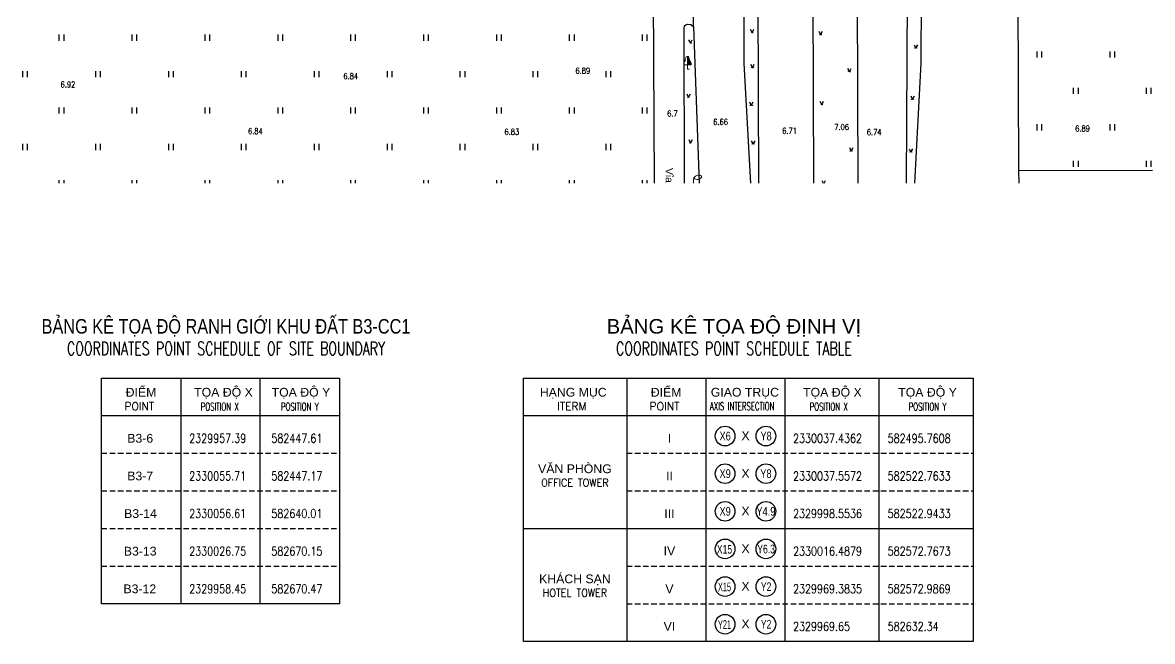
# Model space of a CAD drawing. Header units: millimetres. Extents: x 581430 to 583682, y 2329840 to 2330113.
# Drawn here: x 581619.8 to 581774.8, y 2329854.3 to 2329939.2 of the extents above; entities that cross this region are included whole.
import ezdxf
from ezdxf.enums import TextEntityAlignment as Align
from ezdxf.xclip import XClip

# ---------------------------------------------------------------- set-up
doc = ezdxf.new("R2010")
doc.units = ezdxf.units.MM
doc.header["$LTSCALE"] = 0.001
doc.header["$MEASUREMENT"] = 0
doc.header["$XCLIPFRAME"] = 0
doc.linetypes.add('HIDDEN', pattern=[0.375, 0.25, -0.125])
for name, color, linetype in [('Existing map', 250, 'Continuous'), ('Furniter', 251, 'Continuous'), ('IDEA_Text', 8, 'Continuous'), ('Road', 8, 'Continuous'), ('TEXT VIET', 7, 'Continuous'), ('Text Vn', 7, 'Continuous')]:
    doc.layers.add(name, color=color, linetype=linetype)
doc.layers.add('KYHIEU', color=250, linetype='Continuous', lineweight=0)
doc.layers.add('Text E', color=8, linetype='Continuous', lineweight=13)
doc.styles.add('$0$ARIAL', font='arial.ttf')
doc.styles.add('Arial', font='arial.ttf')
doc.styles.add('arial-3', font='romans.shx', dxfattribs={"width": 0.7})
doc.styles.add('CHU', font='', dxfattribs={"height": 1.5})
doc.styles.add('DC', font='romans.shx', dxfattribs={"width": 0.8, "height": 0.8})
doc.styles.get('CHU').set_extended_font_data('.VnArial')

# ---------------------------------------------------------------- blocks, each defined once
blk = doc.blocks.new('CAYLR')
at = {"layer": 'KYHIEU'}
for points in [[(0, 1.75, 0.497303), (-0.198201, 1.488681, 0.339551), (-0.284941, 1.163565, 0.289175), (-0.5, 0.602359)], [(0, 1.75, -0.497303), (0.198201, 1.488681, -0.339551), (0.284941, 1.163565, -0.289175), (0.5, 0.602359)]]:
    blk.add_lwpolyline(points, format="xyb", dxfattribs=at)
for points in [[(0, 0), (0, 1.75)], [(0.1, 0.602359), (0.1, 1.724173)], [(-0.5, 0.602359), (0.5, 0.602359)], [(0, 0), (0.280275, -0.001587)], [(0.2, 0.602359), (0.2, 1.487287)], [(0.3, 0.602359), (0.3, 1.151908)], [(0.4, 0.602359), (0.4, 1.04811)], [(0.5, 0.602359), (0.5, 0.822811)]]:
    blk.add_lwpolyline(points, dxfattribs=at)
blk = doc.blocks.new('DEN-P')
at = {"layer": 'KYHIEU'}
for points in [[(1.1, 2.92, 0.523652), (0, 2.5, 0.549376)], [(0.05, 2.64, 0.420531), (1.11, 2.75, 0.572241)]]:
    blk.add_lwpolyline(points, format="xyb", dxfattribs=at)
blk.add_lwpolyline([(0, 0), (0, 2.5)], dxfattribs=at)
for radius in [0.25, 0.125]:
    blk.add_circle((0, 0), radius, dxfattribs=at)
blk.add_arc((0.95, 2.82), 0.178, 338.0896, 33.4085, dxfattribs=at)
blk = doc.blocks.new('DEN-P-flat-3')
at = {"layer": 'KYHIEU'}
for points in [[(1.1, 2.92, 0.523652), (0, 2.5, 0.549376)], [(0.05, 2.64, 0.420531), (1.11, 2.75, 0.572241)]]:
    blk.add_lwpolyline(points, format="xyb", dxfattribs=at)
blk.add_lwpolyline([(0, 0), (0, 2.5)], dxfattribs=at)
for radius in [0.25, 0.125]:
    blk.add_circle((0, 0), radius, dxfattribs=at)
blk.add_arc((0.95, 2.82), 0.178, 338.0896, 33.4085, dxfattribs=at)
blk = doc.blocks.new('CAYLR-flat-13')
at = {"layer": 'KYHIEU'}
for points in [[(0, 1.75, 0.497303), (-0.2, 1.49, 0.339551), (-0.28, 1.16, 0.289175), (-0.5, 0.6)], [(0, 1.75, -0.497303), (0.2, 1.49, -0.339551), (0.28, 1.16, -0.289175), (0.5, 0.6)]]:
    blk.add_lwpolyline(points, format="xyb", dxfattribs=at)
for points in [[(0, 0), (0, 1.75)], [(0.1, 0.6), (0.1, 1.72)], [(-0.5, 0.6), (0.5, 0.6)], [(0, 0), (0.28, 0)], [(0.2, 0.6), (0.2, 1.49)], [(0.3, 0.6), (0.3, 1.15)], [(0.4, 0.6), (0.4, 1.05)], [(0.5, 0.6), (0.5, 0.82)]]:
    blk.add_lwpolyline(points, dxfattribs=at)
blk = doc.blocks.new('Existing map')
at = {"layer": 'Existing map'}
h = blk.add_hatch(color=256, dxfattribs=at)
h.paths.add_polyline_path([(-10.74, -149.62, 1), (-10.76, -149.62, 1)])
h.paths.add_polyline_path([(-11, -149.62, 1), (-11.02, -149.62, 1)])
h = blk.add_hatch(color=256, dxfattribs=at)
h.paths.add_polyline_path([(-1.33, -149.9, 1), (-1.35, -149.9, 1)])
h.paths.add_polyline_path([(-1.59, -149.9, 1), (-1.61, -149.9, 1)])
h = blk.add_hatch(color=256, dxfattribs=at)
h.paths.add_polyline_path([(-19.19, -151.07, 1), (-19.22, -151.07, 1)])
h.paths.add_polyline_path([(-19.45, -151.07, 1), (-19.48, -151.07, 1)])
h = blk.add_hatch(color=256, dxfattribs=at)
h.paths.add_polyline_path([(11.74, -151.75, 1), (11.71, -151.75, 1)])
h.paths.add_polyline_path([(11.48, -151.75, 1), (11.46, -151.75, 1)])
h = blk.add_hatch(color=256, dxfattribs=at)
h.paths.add_polyline_path([(-10.69, -154.44, 1), (-10.71, -154.44, 1)])
h.paths.add_polyline_path([(-10.95, -154.44, 1), (-10.97, -154.44, 1)])
h = blk.add_hatch(color=256, dxfattribs=at)
h.paths.add_polyline_path([(2.61, -155, 1), (2.59, -155, 1)])
h.paths.add_polyline_path([(2.36, -155, 1), (2.33, -155, 1)])
h = blk.add_hatch(color=256, dxfattribs=at)
h.paths.add_polyline_path([(-19.44, -158.49, 1), (-19.46, -158.49, 1)])
h.paths.add_polyline_path([(-19.7, -158.49, 1), (-19.72, -158.49, 1)])
h = blk.add_hatch(color=256, dxfattribs=at)
h.paths.add_polyline_path([(-10.84, -159.61, 1), (-10.86, -159.61, 1)])
h.paths.add_polyline_path([(-11.1, -159.61, 1), (-11.12, -159.61, 1)])
h = blk.add_hatch(color=256, dxfattribs=at)
h.paths.add_polyline_path([(-1.17, -159.5, 1), (-1.2, -159.5, 1)])
h.paths.add_polyline_path([(-1.43, -159.5, 1), (-1.46, -159.5, 1)])
h = blk.add_hatch(color=256, dxfattribs=at)
h.paths.add_polyline_path([(11.28, -158.78, 1), (11.26, -158.78, 1)])
h.paths.add_polyline_path([(11.02, -158.78, 1), (11, -158.78, 1)])
h = blk.add_hatch(color=256, dxfattribs=at)
h.paths.add_polyline_path([(-19.17, -164.76, 1), (-19.19, -164.76, 1)])
h.paths.add_polyline_path([(-19.43, -164.76, 1), (-19.45, -164.76, 1)])
h = blk.add_hatch(color=256, dxfattribs=at)
h.paths.add_polyline_path([(-10.59, -164.92, 1), (-10.61, -164.92, 1)])
h.paths.add_polyline_path([(-10.85, -164.92, 1), (-10.87, -164.92, 1)])
h = blk.add_hatch(color=256, dxfattribs=at)
h.paths.add_polyline_path([(2.87, -165.87, 1), (2.85, -165.87, 1)])
h.paths.add_polyline_path([(2.61, -165.87, 1), (2.59, -165.87, 1)])
h = blk.add_hatch(color=256, dxfattribs=at)
h.paths.add_polyline_path([(11.04, -166.01, 1), (11.02, -166.01, 1)])
h.paths.add_polyline_path([(10.78, -166.01, 1), (10.76, -166.01, 1)])
for p, q in [((3.15, -54.86), (3.69, -185.78)), ((-2.35, -184.44), (-2.83, -60.39)), ((25.18, -60.46), (25.69, -168.57)), ((-11.94, -153.88), (-12.05, -123.86)), ((12.33, -153.8), (12.44, -123.78)), ((-9.87, -184.01), (-10.13, -124.17)), ((10.26, -183.93), (10.52, -124.09)), ((-24.5, -129), (-24.26, -179.2)), ((-24.5, -129), (-24.26, -179.2)), ((-18.92, -148.87), (-19, -135.75)), ((-20.18, -149.06), (-20.16, -148.71)), ((-20.16, -148.71), (-19.96, -148.56)), ((-19.96, -148.56), (-19.67, -148.46)), ((-19.67, -148.46), (-19.28, -148.52)), ((-19.28, -148.52), (-18.92, -148.85)), ((-105.95, -149.9), (-105.95, -150.75)), ((-105.3, -149.9), (-105.3, -150.75)), ((-95.95, -149.9), (-95.95, -150.75)), ((-95.3, -149.9), (-95.3, -150.75)), ((-85.95, -149.9), (-85.95, -150.75)), ((-85.3, -149.9), (-85.3, -150.75)), ((-75.95, -149.9), (-75.95, -150.75)), ((-75.3, -149.9), (-75.3, -150.75)), ((-65.95, -149.9), (-65.95, -150.75)), ((-65.3, -149.9), (-65.3, -150.75)), ((-55.95, -149.9), (-55.95, -150.75)), ((-55.3, -149.9), (-55.3, -150.75)), ((-45.95, -149.9), (-45.95, -150.75)), ((-45.3, -149.9), (-45.3, -150.75)), ((-35.95, -149.9), (-35.95, -150.75)), ((-35.3, -149.9), (-35.3, -150.75)), ((-25.95, -149.9), (-25.95, -150.75)), ((-25.3, -149.9), (-25.3, -150.75)), ((-20.08, -192.2), (-20.18, -149.06)), ((-18.92, -148.85), (-17.28, -192.52)), ((-11.14, -149.16), (-10.88, -149.65)), ((-10.88, -149.65), (-10.62, -149.16)), ((-1.73, -149.44), (-1.47, -149.93)), ((-1.47, -149.93), (-1.21, -149.44)), ((-19.59, -150.62), (-19.34, -151.1)), ((-19.34, -151.1), (-19.08, -150.62)), ((11.34, -151.29), (11.6, -151.78)), ((11.6, -151.78), (11.85, -151.29)), ((28.19, -152.21), (28.19, -153.05)), ((28.84, -152.21), (28.84, -153.05)), ((38.19, -152.21), (38.19, -153.05)), ((38.84, -152.21), (38.84, -153.05)), ((-110.95, -154.9), (-110.95, -155.75)), ((-110.3, -154.9), (-110.3, -155.75)), ((-100.95, -154.9), (-100.95, -155.75)), ((-100.3, -154.9), (-100.3, -155.75)), ((-90.95, -154.9), (-90.95, -155.75)), ((-90.3, -154.9), (-90.3, -155.75)), ((-80.95, -154.9), (-80.95, -155.75)), ((-80.3, -154.9), (-80.3, -155.75)), ((-70.95, -154.9), (-70.95, -155.75)), ((-70.3, -154.9), (-70.3, -155.75)), ((-60.95, -154.9), (-60.95, -155.75)), ((-60.3, -154.9), (-60.3, -155.75)), ((-50.95, -154.9), (-50.95, -155.75)), ((-50.3, -154.9), (-50.3, -155.75)), ((-40.95, -154.9), (-40.95, -155.75)), ((-40.3, -154.9), (-40.3, -155.75)), ((-30.95, -154.9), (-30.95, -155.75)), ((-30.3, -154.9), (-30.3, -155.75)), ((-10.33, -183.99), (-11.94, -153.88)), ((-11.09, -153.98), (-10.83, -154.47)), ((-10.83, -154.47), (-10.57, -153.98)), ((2.22, -154.54), (2.47, -155.03)), ((2.47, -155.03), (2.73, -154.54)), ((10.72, -183.91), (12.33, -153.8)), ((-19.84, -158.04), (-19.58, -158.52)), ((-19.58, -158.52), (-19.32, -158.04)), ((33.19, -157.21), (33.19, -158.05)), ((33.84, -157.21), (33.84, -158.05)), ((43.19, -157.21), (43.19, -158.05)), ((43.84, -157.21), (43.84, -158.05)), ((-11.24, -159.15), (-10.98, -159.64)), ((-10.98, -159.64), (-10.72, -159.15)), ((-1.57, -159.04), (-1.32, -159.53)), ((-1.32, -159.53), (-1.06, -159.04)), ((10.88, -158.32), (11.14, -158.81)), ((11.14, -158.81), (11.4, -158.32)), ((-105.95, -159.9), (-105.95, -160.75)), ((-105.3, -159.9), (-105.3, -160.75)), ((-95.95, -159.9), (-95.95, -160.75)), ((-95.3, -159.9), (-95.3, -160.75)), ((-85.95, -159.9), (-85.95, -160.75)), ((-85.3, -159.9), (-85.3, -160.75)), ((-75.95, -159.9), (-75.95, -160.75)), ((-75.3, -159.9), (-75.3, -160.75)), ((-65.95, -159.9), (-65.95, -160.75)), ((-65.3, -159.9), (-65.3, -160.75)), ((-55.95, -159.9), (-55.95, -160.75)), ((-55.3, -159.9), (-55.3, -160.75)), ((-45.95, -159.9), (-45.95, -160.75)), ((-45.3, -159.9), (-45.3, -160.75)), ((-35.95, -159.9), (-35.95, -160.75)), ((-35.3, -159.9), (-35.3, -160.75)), ((-25.95, -159.9), (-25.95, -160.75)), ((-25.3, -159.9), (-25.3, -160.75)), ((28.19, -162.21), (28.19, -163.05)), ((28.84, -162.21), (28.84, -163.05)), ((38.19, -162.21), (38.19, -163.05)), ((38.84, -162.21), (38.84, -163.05)), ((-110.95, -164.9), (-110.95, -165.75)), ((-110.3, -164.9), (-110.3, -165.75)), ((-100.95, -164.9), (-100.95, -165.75)), ((-100.3, -164.9), (-100.3, -165.75)), ((-90.95, -164.9), (-90.95, -165.75)), ((-90.3, -164.9), (-90.3, -165.75)), ((-80.95, -164.9), (-80.95, -165.75)), ((-80.3, -164.9), (-80.3, -165.75)), ((-70.95, -164.9), (-70.95, -165.75)), ((-70.3, -164.9), (-70.3, -165.75)), ((-60.95, -164.9), (-60.95, -165.75)), ((-60.3, -164.9), (-60.3, -165.75)), ((-50.95, -164.9), (-50.95, -165.75)), ((-50.3, -164.9), (-50.3, -165.75)), ((-40.95, -164.9), (-40.95, -165.75)), ((-40.3, -164.9), (-40.3, -165.75)), ((-30.95, -164.9), (-30.95, -165.75)), ((-30.3, -164.9), (-30.3, -165.75)), ((-19.56, -164.3), (-19.31, -164.79)), ((-19.31, -164.79), (-19.05, -164.3)), ((-10.99, -164.47), (-10.73, -164.96)), ((-10.73, -164.96), (-10.47, -164.47)), ((2.47, -165.41), (2.73, -165.9)), ((2.73, -165.9), (2.99, -165.41)), ((10.65, -165.56), (10.9, -166.04)), ((10.9, -166.04), (11.16, -165.56)), ((33.19, -167.21), (33.19, -168.05)), ((33.84, -167.21), (33.84, -168.05)), ((43.19, -167.21), (43.19, -168.05)), ((43.84, -167.21), (43.84, -168.05)), ((25.69, -168.57), (44.03, -168.49)), ((25.69, -168.57), (44.03, -168.49)), ((25.69, -168.57), (25.78, -188.57)), ((-105.95, -169.9), (-105.95, -170.75)), ((-105.3, -169.9), (-105.3, -170.75)), ((-95.95, -169.9), (-95.95, -170.75)), ((-95.3, -169.9), (-95.3, -170.75)), ((-85.95, -169.9), (-85.95, -170.75)), ((-85.3, -169.9), (-85.3, -170.75)), ((-75.95, -169.9), (-75.95, -170.75)), ((-75.3, -169.9), (-75.3, -170.75)), ((-65.95, -169.9), (-65.95, -170.75)), ((-65.3, -169.9), (-65.3, -170.75)), ((-55.95, -169.9), (-55.95, -170.75)), ((-55.3, -169.9), (-55.3, -170.75)), ((-45.95, -169.9), (-45.95, -170.75)), ((-45.3, -169.9), (-45.3, -170.75)), ((-35.95, -169.9), (-35.95, -170.75)), ((-35.3, -169.9), (-35.3, -170.75)), ((-25.95, -169.9), (-25.95, -170.75)), ((-25.3, -169.9), (-25.3, -170.75)), ((-1.32, -169.91), (-1.06, -170.39)), ((-1.06, -170.39), (-0.8, -169.91))]:
    blk.add_line(p, q, dxfattribs=at)
for centre in [(-11.01, -149.62), (-10.75, -149.62), (-1.6, -149.9), (-1.34, -149.9), (-19.46, -151.07), (-19.21, -151.07), (11.47, -151.75), (11.72, -151.75), (-10.96, -154.44), (-10.7, -154.44), (2.34, -155), (2.6, -155), (-19.71, -158.49), (-19.45, -158.49), (-11.11, -159.61), (-10.85, -159.61), (-1.44, -159.5), (-1.19, -159.5), (11.01, -158.78), (11.27, -158.78), (-19.44, -164.76), (-19.18, -164.76), (-10.86, -164.92), (-10.6, -164.92), (2.6, -165.87), (2.86, -165.87), (10.77, -166.01), (11.03, -166.01)]:
    blk.add_circle(centre, 0.011, dxfattribs=at)
for name, p in [('CAYLR', (-19.75, -154.64)), ('CAYLR-flat-13', (-19.75, -154.64)), ('DEN-P', (-18.91, -172.24)), ('DEN-P-flat-3', (-18.91, -172.24))]:
    blk.add_blockref(name, p, dxfattribs=at)
at = {"layer": 'Existing map', "style": 'DC', "width": 0.8}
for s, p in [('6.89', (-35.11, -155.26)), ('6.92', (-105.74, -157.15)), ('6.84', (-66.95, -156)), ('6.7', (-22.53, -161.13)), ('6.66', (-16.21, -162.28)), ('6.71', (-6.75, -163.5)), ('7.06', (0.39, -162.98)), ('6.89', (33.43, -163.19)), ('6.84', (-80.03, -163.55)), ('6.83', (-44.85, -163.64)), ('6.74', (4.86, -163.7))]:
    blk.add_text(s, height=0.8, dxfattribs=at).set_placement(p)
at = {"layer": 'Existing map', "style": 'CHU'}
blk.add_text('VØa hÌ', height=1, rotation=270, dxfattribs=at).set_placement((-22.73, -168.22))
blk.add_text('VØa hÌ', height=1, rotation=270, dxfattribs=at).set_placement((-22.73, -168.22))

msp = doc.modelspace()

# ---------------------------------------------------------------- linework, layer by layer
at = {"layer": 'Furniter', "linetype": 'Continuous'}
for centre in [(581716.22, 2329882.45), (581721.81, 2329882.45), (581716.22, 2329877.29), (581721.81, 2329877.29), (581716.22, 2329872.12), (581721.81, 2329872.12), (581716.22, 2329866.96), (581721.81, 2329866.96), (581716.22, 2329861.8), (581721.81, 2329861.8), (581716.22, 2329856.63), (581721.81, 2329856.63)]:
    msp.add_circle(centre, 1.35, dxfattribs=at)
at = {"layer": 'Road', "color": 7, "linetype": 'Continuous', "ltscale": 3000}
for p, q in [((581641.55, 2329890.41), (581641.55, 2329859.43)), ((581652.43, 2329859.43), (581652.43, 2329890.41)), ((581663.32, 2329890.41), (581663.32, 2329859.43)), ((581702.71, 2329890.41), (581702.71, 2329854.27)), ((581713.59, 2329890.41), (581713.59, 2329854.27)), ((581724.47, 2329854.27), (581724.47, 2329890.41)), ((581737.35, 2329854.27), (581737.35, 2329890.41)), ((581630.67, 2329885.25), (581663.32, 2329885.25)), ((581688.57, 2329885.25), (581750.23, 2329885.25)), ((581688.57, 2329869.76), (581750.23, 2329869.76))]:
    msp.add_line(p, q, dxfattribs=at)
at = {"layer": 'Road', "color": 250, "linetype": 'HIDDEN', "ltscale": 3000}
for p, q in [((581630.67, 2329880.08), (581663.32, 2329880.08)), ((581702.71, 2329880.08), (581750.23, 2329880.08)), ((581630.67, 2329874.92), (581663.32, 2329874.92)), ((581702.71, 2329874.92), (581750.23, 2329874.92)), ((581630.67, 2329869.76), (581663.32, 2329869.76)), ((581630.67, 2329864.59), (581663.32, 2329864.59)), ((581702.71, 2329864.59), (581750.23, 2329864.59)), ((581702.71, 2329859.43), (581750.23, 2329859.43))]:
    msp.add_line(p, q, dxfattribs=at)
at = {"layer": 'Road', "color": 7, "linetype": 'Continuous', "ltscale": 3000}
for points in [[(581663.32, 2329890.41), (581663.32, 2329859.43), (581630.67, 2329859.43), (581630.67, 2329890.41)], [(581688.57, 2329854.27), (581688.57, 2329890.41), (581750.23, 2329890.41), (581750.23, 2329854.27)]]:
    msp.add_lwpolyline(points, close=True, dxfattribs=at)

# ---------------------------------------------------------------- block references
ref = msp.add_blockref('Existing map', (581730.79, 2330087.45))
XClip(ref).set_block_clipping_path([(-309.5753765585, -170.2706607217), (49.0361552699, 25.2812677324)])

# ---------------------------------------------------------------- texts
at = {"layer": 'IDEA_Text', "style": 'arial-3', "width": 0.7}
for s, p in [('COORDINATES POINT SCHEDULE OF SITE BOUNDARY', (581647.75, 2329893.56)), ('COORDINATES POINT SCHEDULE TABLE', (581717.42, 2329893.56))]:
    msp.add_text(s, height=1.8, dxfattribs=at).set_placement(p, align=Align.CENTER)
at = {"layer": 'Text E', "style": 'arial-3'}
for s, p in [('POINT', (581633.82, 2329886.01)), ('ITERM', (581693.18, 2329886.01)), ('POINT', (581705.86, 2329886.01))]:
    msp.add_text(s, height=1.071, dxfattribs=at).set_placement(p)
for s, height, width, p in [('POSITION X', 1.071, 0.65, (581644.29, 2329885.96)), ('POSITION Y', 1.071, 0.65, (581655.3, 2329885.96)), ('AXIS INTERSECTION', 1.0714, 0.65, (581714.13, 2329886.01)), ('POSITION X', 1.071, 0.65, (581727.82, 2329885.96)), ('2329957.39', 1.2, 0.8, (581642.7, 2329881.54)), ('582447.61', 1.2, 0.8, (581653.98, 2329881.54)), ('2330037.4362', 1.2, 0.8, (581725.54, 2329881.54)), ('582495.7608', 1.2, 0.8, (581738.5, 2329881.54)), ('2330055.71', 1.2, 0.8, (581642.7, 2329876.37)), ('582447.17', 1.2, 0.8, (581653.98, 2329876.37)), ('2330037.5572', 1.2, 0.8, (581725.54, 2329876.37)), ('582522.7633', 1.2, 0.8, (581738.5, 2329876.37)), ('2330056.61', 1.2, 0.8, (581642.7, 2329871.21)), ('582640.01', 1.2, 0.8, (581653.98, 2329871.21)), ('2329998.5536', 1.2, 0.8, (581725.54, 2329871.21)), ('582522.9433', 1.2, 0.8, (581738.5, 2329871.21)), ('2330026.75', 1.2, 0.8, (581642.7, 2329866.05)), ('582670.15', 1.2, 0.8, (581653.98, 2329866.05)), ('2330016.4879', 1.2, 0.8, (581725.54, 2329866.05)), ('582572.7673', 1.2, 0.8, (581738.5, 2329866.05)), ('2329958.45', 1.2, 0.8, (581642.7, 2329860.88)), ('582670.47', 1.2, 0.8, (581653.98, 2329860.88)), ('2329969.3835', 1.2, 0.8, (581725.54, 2329860.88)), ('582572.9869', 1.2, 0.8, (581738.5, 2329860.88)), ('2329969.65', 1.2, 0.8, (581725.54, 2329855.72)), ('582632.34', 1.2, 0.8, (581738.5, 2329855.72))]:
    msp.add_text(s, height=height, dxfattribs=dict(at, width=width)).set_placement(p)
for s, height, width, p in [('POSITION Y', 1.071, 0.65, (581743.98, 2329885.96)), ('OFFICE TOWER', 1.0714, 0.9, (581695.61, 2329875.51)), ('HOTEL TOWER', 1.0714, 0.9, (581695.61, 2329860.4))]:
    msp.add_text(s, height=height, dxfattribs=dict(at, width=width)).set_placement(p, align=Align.CENTER)
at = {"layer": 'TEXT VIET', "style": 'Arial', "width": 0.8}
msp.add_text('BẢNG KÊ TỌA ĐỘ RANH GIỚI KHU ĐẤT B3-CC1', height=2, dxfattribs=at).set_placement((581647.75, 2329896.51), align=Align.CENTER)
at = {"layer": 'TEXT VIET', "style": 'Arial'}
msp.add_text('BẢNG KÊ TỌA ĐỘ ĐỊNH VỊ', height=2, dxfattribs=at).set_placement((581717.42, 2329896.51), align=Align.CENTER)
at = {"layer": 'Text Vn', "style": '$0$ARIAL'}
for s, height, p in [('ĐIỂM', 1.205, (581633.99, 2329887.86)), ('TỌA ĐỘ X', 1.205, (581643.38, 2329887.86)), ('TỌA ĐỘ Y', 1.205, (581654.01, 2329887.86)), ('HẠNG MỤC', 1.205, (581690.8, 2329887.86)), ('ĐIỂM', 1.205, (581706.02, 2329887.86)), ('GIAO TRỤC', 1.205, (581714.25, 2329887.86)), ('TỌA ĐỘ X', 1.205, (581726.91, 2329887.86)), ('X', 1.21, (581718.45, 2329881.88)), ('X', 1.21, (581718.45, 2329876.72)), ('X', 1.21, (581718.45, 2329871.55)), ('X', 1.21, (581718.45, 2329866.39)), ('X', 1.21, (581718.45, 2329861.23)), ('X', 1.21, (581718.45, 2329856.06))]:
    msp.add_text(s, height=height, dxfattribs=at).set_placement(p)
for s, height, p in [('TỌA ĐỘ Y', 1.205, (581743.98, 2329887.86)), ('B3-6', 1.205, (581635.98, 2329881.54)), ('I', 1.21, (581708.58, 2329881.54)), ('B3-7', 1.205, (581635.98, 2329876.37)), ('VĂN PHÒNG', 1.205, (581695.61, 2329877.36)), ('II', 1.205, (581708.58, 2329876.37)), ('B3-14', 1.205, (581636.02, 2329871.21)), ('III', 1.205, (581708.58, 2329871.21)), ('B3-13', 1.205, (581635.98, 2329866.05)), ('IV', 1.205, (581708.58, 2329866.09)), ('KHÁCH SẠN', 1.205, (581695.61, 2329862.25)), ('B3-12', 1.205, (581635.93, 2329860.88)), ('V', 1.21, (581708.58, 2329860.88)), ('VI', 1.205, (581708.58, 2329855.72))]:
    msp.add_text(s, height=height, dxfattribs=at).set_placement(p, align=Align.CENTER)
for s, width, p in [('X6', 0.75, (581716.22, 2329882.45)), ('X9', 0.75, (581716.22, 2329877.29)), ('Y8', 0.75, (581721.81, 2329877.29)), ('X9', 0.75, (581716.22, 2329872.12)), ('Y4.9', 0.75, (581721.81, 2329872.12)), ('X15', 0.7, (581716.13, 2329866.91)), ('Y6.3', 0.7, (581721.84, 2329866.95)), ('X15', 0.6, (581716.13, 2329861.75)), ('Y2', 0.7, (581721.84, 2329861.78)), ('Y21', 0.6, (581716.13, 2329856.58)), ('Y2', 0.7, (581721.84, 2329856.62))]:
    msp.add_text(s, height=1.205, dxfattribs=dict(at, width=width)).set_placement(p, align=Align.MIDDLE_CENTER)
at = {"layer": 'Text Vn', "style": '$0$ARIAL', "width": 0.75}
msp.add_text('Y8', height=1.205, dxfattribs=at).set_placement((581721.06, 2329881.85))

doc.saveas('drawing.dxf')
